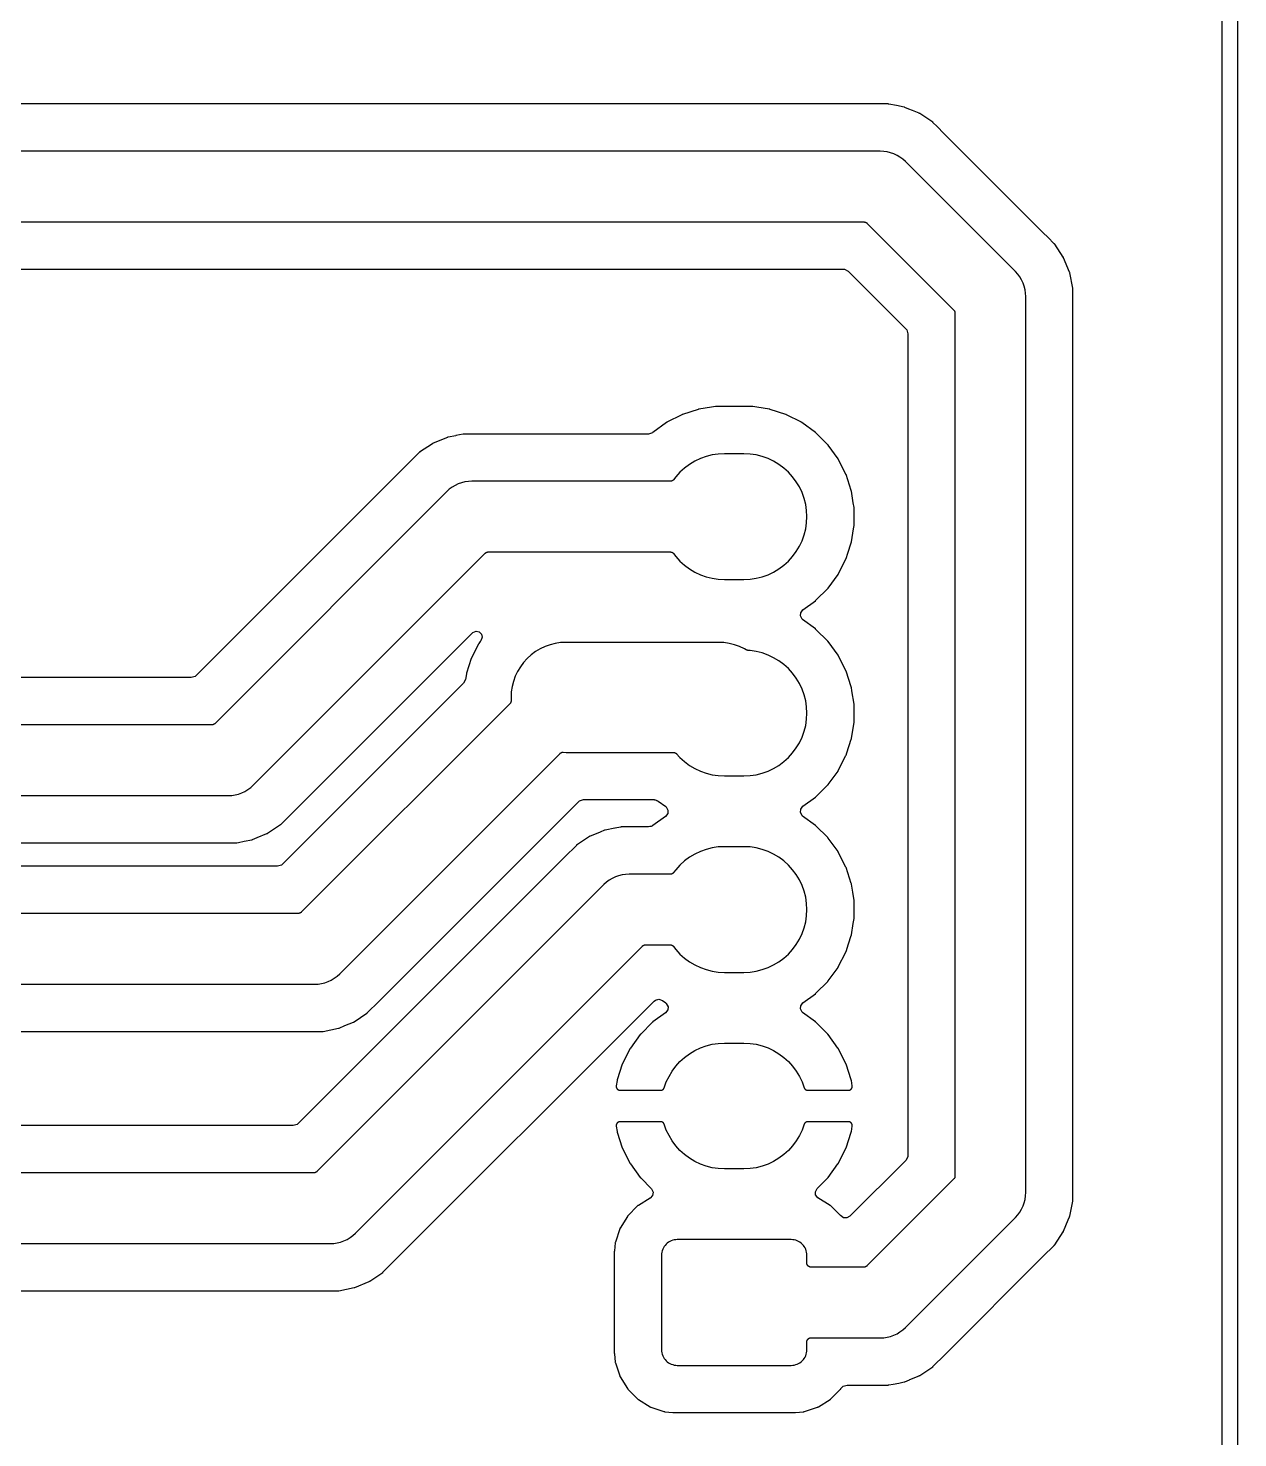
# Model space of a CAD drawing. Header units: metres. Extents: x 46.2 to 140.4, y -137.6 to -43.4.
# Drawn here: x 125.05 to 140.45, y -123.42 to -105.48 of the extents above; entities that cross this region are included whole.
import ezdxf

# ---------------------------------------------------------------- set-up
doc = ezdxf.new("R2010")
doc.units = ezdxf.units.M

msp = doc.modelspace()

# ---------------------------------------------------------------- linework, layer by layer
for points in [[(140.449, -137.599), (140.449, -43.401)], [(140.249, -43.632), (140.236, -43.586), (140.204, -43.558), (140.17, -43.551), (46.432, -43.551), (46.386, -43.564), (46.358, -43.596), (46.351, -43.63), (46.351, -137.368), (46.364, -137.414), (46.396, -137.442), (46.43, -137.449), (140.168, -137.449), (140.214, -137.436), (140.242, -137.404), (140.249, -137.37), (140.249, -43.632)], [(114.151, -108.551), (135.432, -108.551), (135.445, -108.552), (135.492, -108.577), (136.226, -109.312), (136.235, -109.322), (136.249, -109.373), (136.249, -119.832), (136.248, -119.845), (136.223, -119.892), (135.512, -120.602), (135.473, -120.624), (135.432, -120.623), (135.393, -120.595), (135.391, -120.594), (135.391, -120.593), (135.269, -120.472), (135.268, -120.471), (135.267, -120.47), (135.266, -120.469), (135.265, -120.468), (135.264, -120.468), (135.263, -120.467), (135.262, -120.466), (135.261, -120.466), (135.26, -120.465), (135.106, -120.37), (135.104, -120.369), (135.076, -120.331), (135.073, -120.291), (135.096, -120.249), (135.23, -120.115), (135.231, -120.114), (135.232, -120.113), (135.233, -120.112), (135.234, -120.111), (135.234, -120.111), (135.234, -120.11), (135.235, -120.109), (135.36, -119.937), (135.361, -119.936), (135.362, -119.935), (135.362, -119.934), (135.363, -119.933), (135.364, -119.931), (135.364, -119.93), (135.364, -119.93), (135.364, -119.93), (135.364, -119.93), (135.364, -119.93), (135.461, -119.741), (135.461, -119.74), (135.462, -119.739), (135.462, -119.738), (135.463, -119.737), (135.463, -119.736), (135.463, -119.735), (135.464, -119.734), (135.529, -119.532), (135.53, -119.53), (135.53, -119.529), (135.53, -119.528), (135.531, -119.527), (135.531, -119.525), (135.531, -119.524), (135.531, -119.524), (135.542, -119.458), (135.542, -119.457), (135.542, -119.456), (135.542, -119.455), (135.542, -119.453), (135.542, -119.452), (135.542, -119.451), (135.542, -119.45), (135.542, -119.449), (135.542, -119.448), (135.542, -119.446), (135.542, -119.445), (135.542, -119.444), (135.542, -119.443), (135.541, -119.441), (135.541, -119.44), (135.541, -119.439), (135.541, -119.438), (135.54, -119.437), (135.54, -119.435), (135.54, -119.434), (135.539, -119.433), (135.539, -119.432), (135.538, -119.431), (135.538, -119.43), (135.537, -119.429), (135.537, -119.428), (135.536, -119.426), (135.536, -119.425), (135.535, -119.424), (135.534, -119.423), (135.534, -119.422), (135.533, -119.421), (135.532, -119.42), (135.532, -119.419), (135.531, -119.418), (135.53, -119.417), (135.529, -119.416), (135.528, -119.416), (135.528, -119.415), (135.527, -119.414), (135.526, -119.413), (135.525, -119.412), (135.524, -119.411), (135.523, -119.411), (135.522, -119.41), (135.521, -119.409), (135.52, -119.408), (135.519, -119.408), (135.518, -119.407), (135.517, -119.406), (135.516, -119.406), (135.515, -119.405), (135.514, -119.405), (135.512, -119.404), (135.511, -119.404), (135.51, -119.403), (135.509, -119.403), (135.508, -119.403), (135.507, -119.402), (135.506, -119.402), (135.504, -119.401), (135.503, -119.401), (135.502, -119.401), (135.501, -119.401), (135.5, -119.401), (135.498, -119.4), (135.497, -119.4), (135.496, -119.4), (135.495, -119.4), (135.493, -119.4), (135.492, -119.4), (134.977, -119.4), (134.976, -119.4), (134.975, -119.4), (134.974, -119.4), (134.972, -119.4), (134.971, -119.4), (134.97, -119.401), (134.969, -119.401), (134.967, -119.401), (134.966, -119.401), (134.965, -119.401), (134.964, -119.402), (134.963, -119.402), (134.962, -119.403), (134.96, -119.403), (134.959, -119.403), (134.958, -119.404), (134.957, -119.404), (134.956, -119.405), (134.955, -119.405), (134.954, -119.406), (134.953, -119.406), (134.952, -119.407), (134.95, -119.408), (134.949, -119.408), (134.948, -119.409), (134.947, -119.41), (134.946, -119.411), (134.946, -119.411), (134.945, -119.412), (134.944, -119.413), (134.943, -119.414), (134.942, -119.415), (134.941, -119.416), (134.94, -119.416), (134.939, -119.417), (134.939, -119.418), (134.938, -119.419), (134.937, -119.42), (134.936, -119.421), (134.936, -119.422), (134.935, -119.423), (134.934, -119.424), (134.934, -119.425), (134.933, -119.426), (134.933, -119.428), (134.932, -119.429), (134.932, -119.43), (134.931, -119.431), (134.931, -119.432), (134.93, -119.433), (134.93, -119.433), (134.904, -119.506), (134.87, -119.577), (134.83, -119.644), (134.783, -119.707), (134.731, -119.766), (134.672, -119.818), (134.609, -119.865), (134.542, -119.905), (134.471, -119.939), (134.397, -119.965), (134.321, -119.985), (134.243, -119.996), (134.164, -120), (133.916, -120), (133.837, -119.996), (133.759, -119.985), (133.683, -119.965), (133.609, -119.939), (133.538, -119.905), (133.471, -119.865), (133.408, -119.818), (133.349, -119.766), (133.297, -119.707), (133.25, -119.644), (133.21, -119.577), (133.176, -119.506), (133.15, -119.433), (133.149, -119.432), (133.149, -119.431), (133.148, -119.43), (133.148, -119.429), (133.147, -119.428), (133.147, -119.426), (133.146, -119.425), (133.146, -119.424), (133.145, -119.423), (133.144, -119.422), (133.144, -119.421), (133.143, -119.42), (133.142, -119.419), (133.141, -119.418), (133.141, -119.417), (133.14, -119.416), (133.139, -119.416), (133.138, -119.415), (133.137, -119.414), (133.136, -119.413), (133.135, -119.412), (133.134, -119.411), (133.134, -119.411), (133.133, -119.41), (133.132, -119.409), (133.131, -119.408), (133.13, -119.408), (133.128, -119.407), (133.127, -119.406), (133.126, -119.406), (133.125, -119.405), (133.124, -119.405), (133.123, -119.404), (133.122, -119.404), (133.121, -119.403), (133.12, -119.403), (133.118, -119.403), (133.117, -119.402), (133.116, -119.402), (133.115, -119.401), (133.114, -119.401), (133.113, -119.401), (133.111, -119.401), (133.11, -119.401), (133.109, -119.4), (133.108, -119.4), (133.106, -119.4), (133.105, -119.4), (133.104, -119.4), (133.103, -119.4), (132.588, -119.4), (132.587, -119.4), (132.585, -119.4), (132.584, -119.4), (132.583, -119.4), (132.582, -119.4), (132.58, -119.401), (132.579, -119.401), (132.578, -119.401), (132.577, -119.401), (132.576, -119.401), (132.574, -119.402), (132.573, -119.402), (132.572, -119.403), (132.571, -119.403), (132.57, -119.403), (132.569, -119.404), (132.568, -119.404), (132.566, -119.405), (132.565, -119.405), (132.564, -119.406), (132.563, -119.406), (132.562, -119.407), (132.561, -119.408), (132.56, -119.408), (132.559, -119.409), (132.558, -119.41), (132.557, -119.411), (132.556, -119.411), (132.555, -119.412), (132.554, -119.413), (132.553, -119.414), (132.552, -119.415), (132.552, -119.416), (132.551, -119.416), (132.55, -119.417), (132.549, -119.418), (132.548, -119.419), (132.548, -119.42), (132.547, -119.421), (132.546, -119.422), (132.546, -119.423), (132.545, -119.424), (132.544, -119.425), (132.544, -119.426), (132.543, -119.428), (132.543, -119.429), (132.542, -119.43), (132.542, -119.431), (132.541, -119.432), (132.541, -119.433), (132.54, -119.434), (132.54, -119.435), (132.54, -119.437), (132.539, -119.438), (132.539, -119.439), (132.539, -119.44), (132.539, -119.441), (132.538, -119.443), (132.538, -119.444), (132.538, -119.445), (132.538, -119.446), (132.538, -119.448), (132.538, -119.449), (132.538, -119.45), (132.538, -119.451), (132.538, -119.452), (132.538, -119.453), (132.538, -119.455), (132.538, -119.456), (132.538, -119.457), (132.538, -119.458), (132.549, -119.524), (132.549, -119.525), (132.549, -119.527), (132.55, -119.528), (132.55, -119.529), (132.55, -119.53), (132.551, -119.532), (132.616, -119.734), (132.617, -119.735), (132.617, -119.736), (132.617, -119.737), (132.618, -119.738), (132.618, -119.739), (132.619, -119.74), (132.619, -119.741), (132.716, -119.93), (132.716, -119.931), (132.717, -119.933), (132.718, -119.934), (132.718, -119.935), (132.719, -119.936), (132.72, -119.937), (132.845, -120.109), (132.845, -120.11), (132.846, -120.11), (132.847, -120.111), (132.848, -120.112), (132.849, -120.113), (132.849, -120.114), (132.85, -120.115), (132.988, -120.253), (132.989, -120.254), (133.008, -120.297), (133.001, -120.337), (132.969, -120.373), (132.82, -120.465), (132.819, -120.466), (132.818, -120.466), (132.817, -120.467), (132.816, -120.468), (132.815, -120.468), (132.814, -120.469), (132.813, -120.47), (132.812, -120.471), (132.811, -120.472), (132.687, -120.596), (132.686, -120.597), (132.685, -120.598), (132.684, -120.599), (132.683, -120.6), (132.683, -120.601), (132.682, -120.602), (132.681, -120.603), (132.681, -120.604), (132.68, -120.605), (132.588, -120.754), (132.587, -120.755), (132.586, -120.756), (132.586, -120.757), (132.585, -120.758), (132.585, -120.759), (132.584, -120.761), (132.584, -120.762), (132.584, -120.763), (132.583, -120.764), (132.583, -120.765), (132.583, -120.765), (132.583, -120.765), (132.528, -120.931), (132.527, -120.933), (132.527, -120.934), (132.526, -120.935), (132.526, -120.937), (132.526, -120.938), (132.526, -120.939), (132.525, -120.941), (132.525, -120.942), (132.515, -121.045), (132.515, -121.046), (132.515, -121.047), (132.515, -121.049), (132.514, -121.05), (132.514, -122.35), (132.515, -122.351), (132.515, -122.353), (132.515, -122.354), (132.515, -122.355), (132.525, -122.458), (132.525, -122.459), (132.526, -122.461), (132.526, -122.462), (132.526, -122.463), (132.526, -122.465), (132.527, -122.466), (132.527, -122.467), (132.528, -122.469), (132.583, -122.635), (132.583, -122.635), (132.583, -122.636), (132.584, -122.637), (132.584, -122.638), (132.584, -122.639), (132.585, -122.641), (132.585, -122.642), (132.586, -122.643), (132.586, -122.644), (132.587, -122.645), (132.588, -122.646), (132.68, -122.795), (132.681, -122.796), (132.681, -122.797), (132.682, -122.798), (132.683, -122.799), (132.683, -122.8), (132.684, -122.801), (132.685, -122.802), (132.686, -122.803), (132.687, -122.804), (132.811, -122.928), (132.812, -122.929), (132.813, -122.93), (132.814, -122.931), (132.815, -122.932), (132.816, -122.932), (132.817, -122.933), (132.818, -122.934), (132.819, -122.934), (132.82, -122.935), (132.969, -123.027), (132.97, -123.028), (132.971, -123.029), (132.972, -123.029), (132.973, -123.03), (132.974, -123.03), (132.976, -123.031), (132.977, -123.031), (132.978, -123.031), (132.979, -123.032), (132.98, -123.032), (132.98, -123.032), (132.98, -123.032), (133.146, -123.087), (133.148, -123.088), (133.149, -123.088), (133.15, -123.089), (133.152, -123.089), (133.153, -123.089), (133.154, -123.089), (133.156, -123.09), (133.157, -123.09), (133.26, -123.1), (133.261, -123.1), (133.262, -123.1), (133.264, -123.1), (133.265, -123.101), (134.815, -123.101), (134.816, -123.1), (134.818, -123.1), (134.819, -123.1), (134.82, -123.1), (134.923, -123.09), (134.924, -123.09), (134.926, -123.089), (134.927, -123.089), (134.928, -123.089), (134.93, -123.089), (134.931, -123.088), (134.932, -123.088), (134.934, -123.087), (135.1, -123.032), (135.1, -123.032), (135.101, -123.032), (135.102, -123.031), (135.103, -123.031), (135.104, -123.031), (135.106, -123.03), (135.107, -123.03), (135.108, -123.029), (135.109, -123.029), (135.11, -123.028), (135.111, -123.027), (135.26, -122.935), (135.261, -122.934), (135.262, -122.934), (135.263, -122.933), (135.264, -122.932), (135.265, -122.932), (135.266, -122.931), (135.267, -122.93), (135.268, -122.929), (135.269, -122.928), (135.393, -122.804), (135.394, -122.803), (135.395, -122.802), (135.396, -122.801), (135.397, -122.8), (135.397, -122.799), (135.398, -122.798), (135.399, -122.797), (135.399, -122.796), (135.4, -122.795), (135.403, -122.79), (135.428, -122.764), (135.476, -122.751), (135.999, -122.751), (136, -122.75), (136.001, -122.75), (136.002, -122.75), (136.003, -122.75), (136.005, -122.75), (136.006, -122.75), (136.007, -122.75), (136.008, -122.75), (136.061, -122.739), (136.134, -122.725), (136.202, -122.711), (136.203, -122.711), (136.204, -122.711), (136.205, -122.71), (136.206, -122.71), (136.208, -122.71), (136.209, -122.709), (136.21, -122.709), (136.211, -122.708), (136.269, -122.684), (136.275, -122.682), (136.393, -122.633), (136.394, -122.632), (136.395, -122.632), (136.396, -122.631), (136.398, -122.631), (136.398, -122.631), (136.399, -122.63), (136.4, -122.63), (136.401, -122.629), (136.402, -122.628), (136.566, -122.519), (136.567, -122.518), (136.568, -122.517), (136.568, -122.517), (136.569, -122.516), (136.57, -122.516), (136.571, -122.515), (136.571, -122.514), (136.572, -122.513), (136.573, -122.512), (136.716, -122.37), (136.716, -122.37), (137.969, -121.117), (138.112, -120.973), (138.113, -120.972), (138.114, -120.971), (138.115, -120.971), (138.116, -120.97), (138.116, -120.969), (138.117, -120.968), (138.117, -120.968), (138.118, -120.967), (138.119, -120.966), (138.228, -120.802), (138.229, -120.801), (138.23, -120.8), (138.23, -120.799), (138.231, -120.798), (138.231, -120.798), (138.231, -120.796), (138.232, -120.795), (138.232, -120.794), (138.233, -120.793), (138.292, -120.65), (138.292, -120.65), (138.308, -120.611), (138.309, -120.61), (138.309, -120.609), (138.309, -120.608), (138.31, -120.607), (138.31, -120.606), (138.31, -120.605), (138.311, -120.604), (138.311, -120.604), (138.311, -120.603), (138.311, -120.602), (138.349, -120.411), (138.349, -120.411), (138.35, -120.408), (138.35, -120.407), (138.35, -120.406), (138.35, -120.405), (138.35, -120.403), (138.35, -120.402), (138.35, -120.401), (138.35, -120.4), (138.351, -120.399), (138.351, -108.801), (138.35, -108.8), (138.35, -108.799), (138.35, -108.798), (138.35, -108.797), (138.35, -108.795), (138.35, -108.794), (138.35, -108.793), (138.35, -108.792), (138.311, -108.598), (138.311, -108.597), (138.311, -108.596), (138.31, -108.595), (138.31, -108.594), (138.31, -108.594), (138.31, -108.593), (138.309, -108.591), (138.309, -108.59), (138.308, -108.589), (138.233, -108.407), (138.232, -108.406), (138.232, -108.405), (138.231, -108.404), (138.231, -108.402), (138.231, -108.402), (138.23, -108.401), (138.23, -108.4), (138.229, -108.399), (138.228, -108.398), (138.119, -108.234), (138.118, -108.233), (138.117, -108.232), (138.117, -108.231), (138.116, -108.23), (138.115, -108.23), (138.114, -108.229), (138.113, -108.228), (138.112, -108.227), (138.03, -108.145), (137.973, -108.088), (137.973, -108.088), (136.712, -106.827), (136.617, -106.732), (136.573, -106.688), (136.572, -106.687), (136.571, -106.686), (136.57, -106.685), (136.57, -106.684), (136.569, -106.683), (136.568, -106.683), (136.567, -106.682), (136.566, -106.681), (136.402, -106.572), (136.401, -106.571), (136.4, -106.57), (136.399, -106.57), (136.397, -106.569), (136.396, -106.569), (136.396, -106.569), (136.395, -106.568), (136.393, -106.567), (136.31, -106.533), (136.264, -106.514), (136.264, -106.514), (136.264, -106.514), (136.211, -106.492), (136.209, -106.491), (136.208, -106.491), (136.208, -106.491), (136.207, -106.49), (136.206, -106.49), (136.205, -106.49), (136.204, -106.489), (136.203, -106.489), (136.202, -106.489), (136.105, -106.47), (136.008, -106.45), (136.007, -106.45), (136.006, -106.45), (136.005, -106.45), (136.003, -106.45), (136.002, -106.45), (136.001, -106.45), (136, -106.45), (135.999, -106.449), (114.718, -106.449)], [(114.251, -107.95), (135.693, -107.95), (135.694, -107.95), (135.695, -107.95), (135.696, -107.95), (135.698, -107.95), (135.699, -107.951), (135.7, -107.951), (135.701, -107.951), (135.703, -107.951), (135.704, -107.951), (135.705, -107.952), (135.706, -107.952), (135.707, -107.952), (135.708, -107.953), (135.71, -107.953), (135.711, -107.954), (135.712, -107.954), (135.713, -107.955), (135.714, -107.955), (135.715, -107.956), (135.716, -107.956), (135.717, -107.957), (135.718, -107.957), (135.72, -107.958), (135.721, -107.959), (135.722, -107.959), (135.723, -107.96), (135.724, -107.961), (135.725, -107.962), (135.725, -107.962), (135.726, -107.963), (135.727, -107.964), (135.728, -107.965), (136.835, -109.072), (136.836, -109.073), (136.837, -109.074), (136.838, -109.075), (136.838, -109.075), (136.839, -109.076), (136.84, -109.077), (136.841, -109.078), (136.841, -109.079), (136.842, -109.08), (136.843, -109.082), (136.843, -109.083), (136.844, -109.084), (136.844, -109.085), (136.845, -109.086), (136.845, -109.087), (136.846, -109.088), (136.846, -109.089), (136.847, -109.09), (136.847, -109.092), (136.848, -109.093), (136.848, -109.094), (136.848, -109.095), (136.849, -109.096), (136.849, -109.097), (136.849, -109.099), (136.849, -109.1), (136.849, -109.101), (136.85, -109.102), (136.85, -109.104), (136.85, -109.105), (136.85, -109.106), (136.85, -109.107), (136.85, -120.093), (136.85, -120.094), (136.85, -120.095), (136.85, -120.096), (136.85, -120.098), (136.849, -120.099), (136.849, -120.1), (136.849, -120.101), (136.849, -120.103), (136.849, -120.104), (136.848, -120.105), (136.848, -120.106), (136.848, -120.107), (136.847, -120.108), (136.847, -120.11), (136.846, -120.111), (136.846, -120.112), (136.845, -120.113), (136.845, -120.114), (136.844, -120.115), (136.844, -120.116), (136.843, -120.117), (136.843, -120.118), (136.842, -120.12), (136.841, -120.121), (136.841, -120.122), (136.84, -120.123), (136.839, -120.124), (136.838, -120.125), (136.838, -120.125), (136.837, -120.126), (136.836, -120.127), (136.835, -120.128), (135.728, -121.235), (135.727, -121.236), (135.726, -121.237), (135.725, -121.238), (135.725, -121.238), (135.724, -121.239), (135.723, -121.24), (135.722, -121.241), (135.721, -121.241), (135.72, -121.242), (135.718, -121.243), (135.717, -121.243), (135.716, -121.244), (135.715, -121.244), (135.714, -121.245), (135.713, -121.245), (135.712, -121.246), (135.711, -121.246), (135.71, -121.247), (135.708, -121.247), (135.707, -121.248), (135.706, -121.248), (135.705, -121.248), (135.704, -121.249), (135.703, -121.249), (135.701, -121.249), (135.7, -121.249), (135.699, -121.249), (135.698, -121.25), (135.696, -121.25), (135.695, -121.25), (135.694, -121.25), (135.693, -121.25), (135.015, -121.25), (135.014, -121.25), (135.013, -121.25), (135.011, -121.25), (135.01, -121.25), (135.009, -121.249), (135.008, -121.249), (135.006, -121.249), (135.005, -121.249), (135.004, -121.249), (135.003, -121.248), (135.002, -121.248), (135, -121.248), (134.999, -121.247), (134.998, -121.247), (134.997, -121.246), (134.996, -121.246), (134.995, -121.245), (134.994, -121.245), (134.993, -121.244), (134.991, -121.244), (134.99, -121.243), (134.989, -121.243), (134.988, -121.242), (134.987, -121.241), (134.986, -121.241), (134.985, -121.24), (134.984, -121.239), (134.983, -121.238), (134.982, -121.238), (134.981, -121.237), (134.981, -121.236), (134.98, -121.235), (134.979, -121.234), (134.978, -121.233), (134.977, -121.232), (134.976, -121.231), (134.976, -121.231), (134.975, -121.23), (134.974, -121.229), (134.973, -121.228), (134.973, -121.226), (134.972, -121.225), (134.971, -121.224), (134.971, -121.223), (134.97, -121.222), (134.97, -121.221), (134.969, -121.22), (134.969, -121.219), (134.968, -121.218), (134.968, -121.217), (134.968, -121.215), (134.967, -121.214), (134.967, -121.213), (134.966, -121.212), (134.966, -121.211), (134.966, -121.21), (134.966, -121.208), (134.966, -121.207), (134.965, -121.206), (134.965, -121.205), (134.965, -121.203), (134.965, -121.202), (134.965, -121.201), (134.965, -121.2), (134.965, -121.101), (134.964, -121.08), (134.961, -121.061), (134.956, -121.042), (134.95, -121.023), (134.941, -121.006), (134.931, -120.989), (134.92, -120.973), (134.906, -120.959), (134.892, -120.945), (134.876, -120.934), (134.859, -120.924), (134.842, -120.915), (134.823, -120.909), (134.804, -120.904), (134.785, -120.901), (134.764, -120.9), (133.316, -120.9), (133.295, -120.901), (133.276, -120.904), (133.257, -120.909), (133.238, -120.915), (133.221, -120.924), (133.204, -120.934), (133.188, -120.945), (133.174, -120.959), (133.16, -120.973), (133.149, -120.989), (133.139, -121.006), (133.13, -121.023), (133.124, -121.042), (133.119, -121.061), (133.116, -121.08), (133.115, -121.101), (133.115, -122.299), (133.116, -122.32), (133.119, -122.339), (133.124, -122.358), (133.13, -122.377), (133.139, -122.394), (133.149, -122.411), (133.16, -122.427), (133.174, -122.441), (133.188, -122.455), (133.204, -122.466), (133.221, -122.476), (133.238, -122.485), (133.257, -122.491), (133.276, -122.496), (133.295, -122.499), (133.316, -122.5), (134.764, -122.5), (134.785, -122.499), (134.804, -122.496), (134.823, -122.491), (134.842, -122.485), (134.859, -122.476), (134.876, -122.466), (134.892, -122.455), (134.906, -122.441), (134.92, -122.427), (134.931, -122.411), (134.941, -122.394), (134.95, -122.377), (134.956, -122.358), (134.961, -122.339), (134.964, -122.32), (134.965, -122.299), (134.965, -122.2), (134.965, -122.199), (134.965, -122.198), (134.965, -122.197), (134.965, -122.195), (134.965, -122.194), (134.966, -122.193), (134.966, -122.192), (134.966, -122.19), (134.966, -122.189), (134.966, -122.188), (134.967, -122.187), (134.967, -122.186), (134.968, -122.185), (134.968, -122.183), (134.968, -122.182), (134.969, -122.181), (134.969, -122.18), (134.97, -122.179), (134.97, -122.178), (134.971, -122.177), (134.971, -122.176), (134.972, -122.175), (134.973, -122.174), (134.973, -122.172), (134.974, -122.171), (134.975, -122.17), (134.976, -122.169), (134.976, -122.169), (134.977, -122.168), (134.978, -122.167), (134.979, -122.166), (134.98, -122.165), (134.981, -122.164), (134.981, -122.163), (134.982, -122.162), (134.983, -122.162), (134.984, -122.161), (134.985, -122.16), (134.986, -122.159), (134.987, -122.159), (134.988, -122.158), (134.989, -122.157), (134.99, -122.157), (134.991, -122.156), (134.993, -122.156), (134.994, -122.155), (134.995, -122.155), (134.996, -122.154), (134.997, -122.154), (134.998, -122.153), (134.999, -122.153), (135, -122.152), (135.002, -122.152), (135.003, -122.152), (135.004, -122.151), (135.005, -122.151), (135.006, -122.151), (135.008, -122.151), (135.009, -122.151), (135.01, -122.15), (135.011, -122.15), (135.013, -122.15), (135.014, -122.15), (135.015, -122.15), (135.899, -122.15), (135.944, -122.148), (135.988, -122.142), (136.031, -122.131), (136.072, -122.116), (136.112, -122.097), (136.15, -122.074), (136.186, -122.048), (136.219, -122.018), (137.618, -120.619), (137.648, -120.586), (137.674, -120.55), (137.697, -120.512), (137.716, -120.472), (137.731, -120.431), (137.742, -120.388), (137.748, -120.344), (137.75, -120.299), (137.75, -108.901), (137.748, -108.856), (137.742, -108.812), (137.731, -108.769), (137.716, -108.728), (137.697, -108.688), (137.674, -108.65), (137.648, -108.614), (137.618, -108.581), (136.219, -107.182), (136.186, -107.152), (136.15, -107.126), (136.112, -107.103), (136.072, -107.084), (136.031, -107.069), (135.988, -107.058), (135.944, -107.052), (135.899, -107.05), (114.457, -107.05)], [(101.101, -121.551), (128.795, -121.551), (128.999, -121.551), (129, -121.55), (129.001, -121.55), (129.003, -121.55), (129.004, -121.55), (129.005, -121.55), (129.007, -121.55), (129.008, -121.55), (129.008, -121.55), (129.008, -121.55), (129.202, -121.511), (129.203, -121.511), (129.204, -121.511), (129.205, -121.51), (129.206, -121.51), (129.208, -121.51), (129.209, -121.509), (129.21, -121.509), (129.211, -121.508), (129.393, -121.433), (129.394, -121.432), (129.395, -121.432), (129.397, -121.431), (129.398, -121.431), (129.399, -121.43), (129.399, -121.43), (129.4, -121.43), (129.401, -121.429), (129.402, -121.428), (129.566, -121.319), (129.567, -121.318), (129.568, -121.317), (129.568, -121.317), (129.569, -121.316), (129.57, -121.316), (129.571, -121.315), (129.571, -121.314), (129.572, -121.313), (129.573, -121.312), (133.022, -117.864), (133.038, -117.852), (133.081, -117.842), (133.126, -117.858), (133.169, -117.889), (133.176, -117.896), (133.198, -117.936), (133.194, -117.976), (133.165, -118.014), (133.006, -118.13), (133.005, -118.131), (133.004, -118.131), (133.004, -118.131), (133.003, -118.132), (133.002, -118.133), (133.001, -118.134), (133, -118.135), (132.85, -118.285), (132.849, -118.286), (132.848, -118.287), (132.847, -118.288), (132.846, -118.289), (132.846, -118.289), (132.846, -118.29), (132.845, -118.291), (132.72, -118.463), (132.719, -118.464), (132.718, -118.465), (132.718, -118.466), (132.717, -118.467), (132.716, -118.469), (132.716, -118.47), (132.716, -118.47), (132.716, -118.47), (132.716, -118.47), (132.716, -118.47), (132.619, -118.659), (132.619, -118.66), (132.618, -118.661), (132.618, -118.662), (132.617, -118.663), (132.617, -118.664), (132.617, -118.665), (132.616, -118.666), (132.551, -118.868), (132.55, -118.87), (132.55, -118.871), (132.55, -118.872), (132.549, -118.873), (132.549, -118.875), (132.549, -118.876), (132.549, -118.876), (132.538, -118.942), (132.538, -118.943), (132.538, -118.944), (132.538, -118.945), (132.538, -118.947), (132.538, -118.948), (132.538, -118.949), (132.538, -118.95), (132.538, -118.951), (132.538, -118.952), (132.538, -118.954), (132.538, -118.955), (132.538, -118.956), (132.538, -118.957), (132.539, -118.959), (132.539, -118.96), (132.539, -118.961), (132.539, -118.962), (132.54, -118.963), (132.54, -118.965), (132.54, -118.966), (132.541, -118.967), (132.541, -118.968), (132.542, -118.969), (132.542, -118.97), (132.543, -118.971), (132.543, -118.972), (132.544, -118.974), (132.544, -118.975), (132.545, -118.976), (132.546, -118.977), (132.546, -118.978), (132.547, -118.979), (132.548, -118.98), (132.548, -118.981), (132.549, -118.982), (132.55, -118.983), (132.551, -118.984), (132.552, -118.984), (132.552, -118.985), (132.553, -118.986), (132.554, -118.987), (132.555, -118.988), (132.556, -118.989), (132.557, -118.989), (132.558, -118.99), (132.559, -118.991), (132.56, -118.992), (132.561, -118.992), (132.562, -118.993), (132.563, -118.994), (132.564, -118.994), (132.565, -118.995), (132.566, -118.995), (132.568, -118.996), (132.569, -118.996), (132.57, -118.997), (132.571, -118.997), (132.572, -118.997), (132.573, -118.998), (132.574, -118.998), (132.576, -118.999), (132.577, -118.999), (132.578, -118.999), (132.579, -118.999), (132.58, -118.999), (132.582, -119), (132.583, -119), (132.584, -119), (132.585, -119), (132.587, -119), (132.588, -119), (133.103, -119), (133.104, -119), (133.105, -119), (133.106, -119), (133.108, -119), (133.109, -119), (133.11, -118.999), (133.111, -118.999), (133.113, -118.999), (133.114, -118.999), (133.115, -118.999), (133.116, -118.998), (133.117, -118.998), (133.118, -118.997), (133.12, -118.997), (133.121, -118.997), (133.122, -118.996), (133.123, -118.996), (133.124, -118.995), (133.125, -118.995), (133.126, -118.994), (133.127, -118.994), (133.128, -118.993), (133.13, -118.992), (133.131, -118.992), (133.132, -118.991), (133.133, -118.99), (133.134, -118.989), (133.134, -118.989), (133.135, -118.988), (133.136, -118.987), (133.137, -118.986), (133.138, -118.985), (133.139, -118.984), (133.14, -118.984), (133.141, -118.983), (133.141, -118.982), (133.142, -118.981), (133.143, -118.98), (133.144, -118.979), (133.144, -118.978), (133.145, -118.977), (133.146, -118.976), (133.146, -118.975), (133.147, -118.974), (133.147, -118.972), (133.148, -118.971), (133.148, -118.97), (133.149, -118.969), (133.149, -118.968), (133.15, -118.967), (133.15, -118.967), (133.176, -118.894), (133.21, -118.823), (133.25, -118.756), (133.297, -118.693), (133.349, -118.634), (133.408, -118.582), (133.471, -118.535), (133.538, -118.495), (133.609, -118.461), (133.683, -118.435), (133.759, -118.415), (133.837, -118.404), (133.916, -118.4), (134.164, -118.4), (134.243, -118.404), (134.321, -118.415), (134.397, -118.435), (134.471, -118.461), (134.542, -118.495), (134.609, -118.535), (134.672, -118.582), (134.731, -118.634), (134.783, -118.693), (134.83, -118.756), (134.87, -118.823), (134.904, -118.894), (134.93, -118.967), (134.931, -118.968), (134.931, -118.969), (134.932, -118.97), (134.932, -118.971), (134.933, -118.972), (134.933, -118.974), (134.934, -118.975), (134.934, -118.976), (134.935, -118.977), (134.936, -118.978), (134.936, -118.979), (134.937, -118.98), (134.938, -118.981), (134.939, -118.982), (134.939, -118.983), (134.94, -118.984), (134.941, -118.984), (134.942, -118.985), (134.943, -118.986), (134.944, -118.987), (134.945, -118.988), (134.946, -118.989), (134.946, -118.989), (134.947, -118.99), (134.948, -118.991), (134.949, -118.992), (134.95, -118.992), (134.952, -118.993), (134.953, -118.994), (134.954, -118.994), (134.955, -118.995), (134.956, -118.995), (134.957, -118.996), (134.958, -118.996), (134.959, -118.997), (134.96, -118.997), (134.962, -118.997), (134.963, -118.998), (134.964, -118.998), (134.965, -118.999), (134.966, -118.999), (134.967, -118.999), (134.969, -118.999), (134.97, -118.999), (134.971, -119), (134.972, -119), (134.974, -119), (134.975, -119), (134.976, -119), (134.977, -119), (135.492, -119), (135.493, -119), (135.495, -119), (135.496, -119), (135.497, -119), (135.498, -119), (135.5, -118.999), (135.501, -118.999), (135.502, -118.999), (135.503, -118.999), (135.504, -118.999), (135.506, -118.998), (135.507, -118.998), (135.508, -118.997), (135.509, -118.997), (135.51, -118.997), (135.511, -118.996), (135.512, -118.996), (135.514, -118.995), (135.515, -118.995), (135.516, -118.994), (135.517, -118.994), (135.518, -118.993), (135.519, -118.992), (135.52, -118.992), (135.521, -118.991), (135.522, -118.99), (135.523, -118.989), (135.524, -118.989), (135.525, -118.988), (135.526, -118.987), (135.527, -118.986), (135.528, -118.985), (135.528, -118.984), (135.529, -118.984), (135.53, -118.983), (135.531, -118.982), (135.532, -118.981), (135.532, -118.98), (135.533, -118.979), (135.534, -118.978), (135.534, -118.977), (135.535, -118.976), (135.536, -118.975), (135.536, -118.974), (135.537, -118.972), (135.537, -118.971), (135.538, -118.97), (135.538, -118.969), (135.539, -118.968), (135.539, -118.967), (135.54, -118.966), (135.54, -118.965), (135.54, -118.963), (135.541, -118.962), (135.541, -118.961), (135.541, -118.96), (135.541, -118.959), (135.542, -118.957), (135.542, -118.956), (135.542, -118.955), (135.542, -118.954), (135.542, -118.952), (135.542, -118.951), (135.542, -118.95), (135.542, -118.949), (135.542, -118.948), (135.542, -118.947), (135.542, -118.945), (135.542, -118.944), (135.542, -118.943), (135.542, -118.942), (135.531, -118.876), (135.531, -118.875), (135.531, -118.873), (135.53, -118.872), (135.53, -118.871), (135.53, -118.87), (135.529, -118.868), (135.464, -118.666), (135.463, -118.665), (135.463, -118.664), (135.463, -118.663), (135.462, -118.662), (135.462, -118.661), (135.461, -118.66), (135.461, -118.659), (135.364, -118.47), (135.364, -118.469), (135.363, -118.467), (135.362, -118.466), (135.362, -118.465), (135.361, -118.464), (135.36, -118.463), (135.235, -118.291), (135.234, -118.29), (135.234, -118.289), (135.234, -118.289), (135.233, -118.288), (135.232, -118.287), (135.231, -118.286), (135.23, -118.285), (135.08, -118.135), (135.079, -118.134), (135.078, -118.133), (135.077, -118.132), (135.076, -118.131), (135.076, -118.131), (135.075, -118.131), (135.074, -118.13), (134.911, -118.011), (134.904, -118.005), (134.882, -117.965), (134.886, -117.924), (134.915, -117.886), (135.074, -117.771), (135.075, -117.77), (135.076, -117.769), (135.076, -117.769), (135.077, -117.768), (135.078, -117.767), (135.079, -117.766), (135.08, -117.765), (135.23, -117.615), (135.231, -117.614), (135.232, -117.614), (135.233, -117.613), (135.234, -117.612), (135.234, -117.611), (135.235, -117.61), (135.236, -117.609), (135.361, -117.437), (135.361, -117.436), (135.362, -117.435), (135.363, -117.434), (135.363, -117.433), (135.364, -117.432), (135.365, -117.431), (135.365, -117.431), (135.461, -117.241), (135.462, -117.24), (135.462, -117.239), (135.462, -117.238), (135.463, -117.237), (135.463, -117.236), (135.464, -117.235), (135.464, -117.234), (135.495, -117.138), (135.53, -117.032), (135.53, -117.031), (135.53, -117.03), (135.531, -117.029), (135.531, -117.027), (135.531, -117.026), (135.531, -117.025), (135.532, -117.024), (135.532, -117.021), (135.555, -116.877), (135.565, -116.814), (135.565, -116.813), (135.565, -116.812), (135.565, -116.811), (135.565, -116.81), (135.565, -116.808), (135.565, -116.807), (135.565, -116.806), (135.565, -116.594), (135.565, -116.593), (135.565, -116.592), (135.565, -116.59), (135.565, -116.589), (135.565, -116.588), (135.565, -116.587), (135.565, -116.586), (135.548, -116.479), (135.532, -116.376), (135.531, -116.375), (135.531, -116.374), (135.531, -116.373), (135.531, -116.371), (135.53, -116.37), (135.53, -116.369), (135.53, -116.368), (135.464, -116.166), (135.464, -116.165), (135.463, -116.164), (135.463, -116.163), (135.462, -116.162), (135.462, -116.161), (135.462, -116.16), (135.461, -116.159), (135.365, -115.969), (135.364, -115.968), (135.363, -115.967), (135.363, -115.966), (135.362, -115.965), (135.361, -115.964), (135.361, -115.963), (135.236, -115.791), (135.235, -115.79), (135.234, -115.789), (135.234, -115.788), (135.233, -115.787), (135.232, -115.786), (135.231, -115.786), (135.23, -115.785), (135.08, -115.635), (135.079, -115.634), (135.078, -115.633), (135.077, -115.632), (135.076, -115.631), (135.076, -115.631), (135.075, -115.63), (135.074, -115.629), (134.911, -115.511), (134.904, -115.505), (134.883, -115.464), (134.886, -115.424), (134.915, -115.386), (135.074, -115.271), (135.075, -115.27), (135.076, -115.269), (135.076, -115.269), (135.077, -115.268), (135.078, -115.267), (135.079, -115.266), (135.08, -115.265), (135.23, -115.115), (135.231, -115.114), (135.232, -115.114), (135.233, -115.113), (135.234, -115.112), (135.234, -115.111), (135.235, -115.11), (135.236, -115.109), (135.361, -114.937), (135.361, -114.936), (135.362, -114.935), (135.363, -114.934), (135.363, -114.933), (135.364, -114.932), (135.365, -114.931), (135.365, -114.931), (135.461, -114.741), (135.462, -114.74), (135.462, -114.739), (135.462, -114.738), (135.463, -114.737), (135.463, -114.736), (135.464, -114.735), (135.464, -114.734), (135.473, -114.706), (135.53, -114.532), (135.53, -114.531), (135.53, -114.53), (135.531, -114.529), (135.531, -114.527), (135.531, -114.526), (135.531, -114.525), (135.532, -114.524), (135.565, -114.314), (135.565, -114.313), (135.565, -114.312), (135.565, -114.311), (135.565, -114.31), (135.565, -114.308), (135.565, -114.307), (135.565, -114.306), (135.565, -114.094), (135.565, -114.093), (135.565, -114.092), (135.565, -114.09), (135.565, -114.089), (135.565, -114.088), (135.565, -114.087), (135.565, -114.086), (135.538, -113.915), (135.532, -113.876), (135.531, -113.875), (135.531, -113.874), (135.531, -113.873), (135.531, -113.871), (135.53, -113.87), (135.53, -113.869), (135.53, -113.868), (135.464, -113.666), (135.464, -113.665), (135.463, -113.664), (135.463, -113.663), (135.462, -113.662), (135.462, -113.661), (135.462, -113.66), (135.461, -113.659), (135.365, -113.469), (135.364, -113.468), (135.363, -113.467), (135.363, -113.466), (135.362, -113.465), (135.361, -113.464), (135.361, -113.463), (135.236, -113.291), (135.235, -113.29), (135.234, -113.289), (135.234, -113.288), (135.233, -113.287), (135.232, -113.286), (135.231, -113.286), (135.23, -113.285), (135.08, -113.135), (135.079, -113.134), (135.078, -113.133), (135.077, -113.132), (135.076, -113.131), (135.076, -113.131), (135.075, -113.13), (135.074, -113.129), (134.911, -113.011), (134.904, -113.005), (134.883, -112.964), (134.886, -112.924), (134.915, -112.886), (135.074, -112.771), (135.075, -112.77), (135.076, -112.769), (135.076, -112.769), (135.077, -112.768), (135.078, -112.767), (135.079, -112.766), (135.08, -112.765), (135.23, -112.615), (135.231, -112.614), (135.232, -112.614), (135.233, -112.613), (135.234, -112.612), (135.234, -112.611), (135.235, -112.61), (135.236, -112.609), (135.361, -112.437), (135.361, -112.436), (135.362, -112.435), (135.363, -112.434), (135.363, -112.433), (135.364, -112.432), (135.365, -112.431), (135.365, -112.431), (135.461, -112.241), (135.462, -112.24), (135.462, -112.239), (135.462, -112.238), (135.463, -112.237), (135.463, -112.236), (135.464, -112.235), (135.464, -112.234), (135.486, -112.166), (135.53, -112.032), (135.53, -112.031), (135.53, -112.03), (135.531, -112.029), (135.531, -112.027), (135.531, -112.026), (135.531, -112.025), (135.532, -112.024), (135.532, -112.021), (135.558, -111.855), (135.565, -111.814), (135.565, -111.813), (135.565, -111.812), (135.565, -111.811), (135.565, -111.81), (135.565, -111.808), (135.565, -111.807), (135.565, -111.806), (135.565, -111.594), (135.565, -111.593), (135.565, -111.592), (135.565, -111.59), (135.565, -111.589), (135.565, -111.588), (135.565, -111.587), (135.565, -111.586), (135.555, -111.524), (135.532, -111.376), (135.531, -111.375), (135.531, -111.374), (135.531, -111.373), (135.531, -111.371), (135.53, -111.37), (135.53, -111.369), (135.53, -111.368), (135.464, -111.166), (135.464, -111.165), (135.463, -111.164), (135.463, -111.163), (135.462, -111.162), (135.462, -111.161), (135.462, -111.16), (135.461, -111.159), (135.365, -110.969), (135.364, -110.968), (135.363, -110.967), (135.363, -110.966), (135.362, -110.965), (135.361, -110.964), (135.361, -110.963), (135.236, -110.791), (135.235, -110.79), (135.234, -110.789), (135.234, -110.788), (135.233, -110.787), (135.232, -110.786), (135.231, -110.786), (135.23, -110.785), (135.08, -110.635), (135.079, -110.634), (135.079, -110.633), (135.078, -110.632), (135.077, -110.631), (135.076, -110.631), (135.075, -110.63), (135.074, -110.629), (134.902, -110.504), (134.901, -110.504), (134.9, -110.503), (134.899, -110.502), (134.898, -110.502), (134.897, -110.501), (134.896, -110.5), (134.896, -110.5), (134.706, -110.404), (134.705, -110.403), (134.704, -110.403), (134.703, -110.403), (134.702, -110.402), (134.701, -110.402), (134.7, -110.401), (134.699, -110.401), (134.497, -110.335), (134.496, -110.335), (134.495, -110.335), (134.494, -110.334), (134.492, -110.334), (134.491, -110.334), (134.49, -110.334), (134.489, -110.333), (134.328, -110.308), (134.279, -110.3), (134.278, -110.3), (134.277, -110.3), (134.276, -110.3), (134.275, -110.3), (134.273, -110.3), (134.272, -110.3), (134.271, -110.3), (133.809, -110.3), (133.808, -110.3), (133.807, -110.3), (133.805, -110.3), (133.804, -110.3), (133.803, -110.3), (133.802, -110.3), (133.801, -110.3), (133.752, -110.308), (133.591, -110.333), (133.59, -110.334), (133.588, -110.334), (133.587, -110.334), (133.586, -110.334), (133.585, -110.335), (133.584, -110.335), (133.583, -110.335), (133.583, -110.335), (133.381, -110.401), (133.38, -110.401), (133.378, -110.402), (133.377, -110.402), (133.376, -110.403), (133.375, -110.403), (133.374, -110.404), (133.374, -110.404), (133.374, -110.404), (133.374, -110.404), (133.374, -110.404), (133.184, -110.5), (133.183, -110.501), (133.182, -110.502), (133.181, -110.502), (133.18, -110.503), (133.179, -110.504), (133.178, -110.504), (133.005, -110.63), (133.005, -110.63), (133.005, -110.63), (132.999, -110.634), (132.948, -110.649), (130.601, -110.649), (130.6, -110.65), (130.599, -110.65), (130.598, -110.65), (130.597, -110.65), (130.595, -110.65), (130.594, -110.65), (130.593, -110.65), (130.592, -110.65), (130.497, -110.669), (130.497, -110.669), (130.495, -110.67), (130.398, -110.689), (130.397, -110.689), (130.396, -110.689), (130.395, -110.69), (130.394, -110.69), (130.392, -110.69), (130.391, -110.691), (130.39, -110.691), (130.389, -110.692), (130.377, -110.697), (130.368, -110.7), (130.207, -110.767), (130.206, -110.768), (130.205, -110.768), (130.204, -110.769), (130.202, -110.769), (130.202, -110.769), (130.201, -110.77), (130.2, -110.77), (130.199, -110.771), (130.198, -110.772), (130.034, -110.881), (130.033, -110.882), (130.032, -110.883), (130.032, -110.883), (130.031, -110.884), (130.03, -110.884), (130.029, -110.885), (130.029, -110.886), (130.028, -110.887), (130.027, -110.888), (129.883, -111.031), (129.883, -111.031), (127.188, -113.726), (127.178, -113.735), (127.127, -113.749), (106.468, -113.749)], [(106.001, -115.25), (127.599, -115.25), (127.644, -115.248), (127.688, -115.242), (127.731, -115.231), (127.772, -115.216), (127.812, -115.197), (127.85, -115.174), (127.886, -115.148), (127.919, -115.118), (130.872, -112.165), (130.873, -112.164), (130.874, -112.163), (130.875, -112.162), (130.875, -112.162), (130.876, -112.161), (130.877, -112.16), (130.878, -112.159), (130.879, -112.159), (130.88, -112.158), (130.882, -112.157), (130.883, -112.157), (130.884, -112.156), (130.885, -112.156), (130.886, -112.155), (130.887, -112.155), (130.888, -112.154), (130.889, -112.154), (130.89, -112.153), (130.892, -112.153), (130.893, -112.152), (130.894, -112.152), (130.895, -112.152), (130.896, -112.151), (130.897, -112.151), (130.899, -112.151), (130.9, -112.151), (130.901, -112.151), (130.902, -112.15), (130.904, -112.15), (130.905, -112.15), (130.906, -112.15), (130.907, -112.15), (133.229, -112.15), (133.23, -112.15), (133.231, -112.15), (133.233, -112.15), (133.234, -112.15), (133.235, -112.151), (133.236, -112.151), (133.237, -112.151), (133.238, -112.151), (133.239, -112.151), (133.241, -112.152), (133.242, -112.152), (133.243, -112.152), (133.244, -112.153), (133.245, -112.153), (133.246, -112.153), (133.247, -112.154), (133.248, -112.154), (133.249, -112.155), (133.25, -112.155), (133.252, -112.156), (133.253, -112.156), (133.254, -112.157), (133.255, -112.157), (133.256, -112.158), (133.257, -112.159), (133.258, -112.159), (133.258, -112.16), (133.259, -112.161), (133.26, -112.161), (133.261, -112.162), (133.262, -112.163), (133.263, -112.164), (133.264, -112.164), (133.265, -112.165), (133.265, -112.166), (133.266, -112.167), (133.267, -112.168), (133.268, -112.169), (133.268, -112.17), (133.269, -112.17), (133.297, -112.207), (133.349, -112.266), (133.408, -112.318), (133.471, -112.365), (133.538, -112.405), (133.609, -112.439), (133.683, -112.465), (133.759, -112.485), (133.837, -112.496), (133.916, -112.5), (134.164, -112.5), (134.243, -112.496), (134.321, -112.485), (134.397, -112.465), (134.471, -112.439), (134.542, -112.405), (134.609, -112.365), (134.672, -112.318), (134.731, -112.266), (134.783, -112.207), (134.83, -112.144), (134.87, -112.077), (134.904, -112.006), (134.93, -111.932), (134.95, -111.856), (134.961, -111.778), (134.965, -111.7), (134.961, -111.622), (134.95, -111.544), (134.93, -111.468), (134.904, -111.394), (134.87, -111.323), (134.83, -111.256), (134.783, -111.193), (134.731, -111.134), (134.672, -111.082), (134.609, -111.035), (134.542, -110.995), (134.471, -110.961), (134.397, -110.935), (134.321, -110.915), (134.243, -110.904), (134.164, -110.9), (133.916, -110.9), (133.837, -110.904), (133.759, -110.915), (133.683, -110.935), (133.609, -110.961), (133.538, -110.995), (133.471, -111.035), (133.408, -111.082), (133.349, -111.134), (133.297, -111.193), (133.269, -111.23), (133.268, -111.231), (133.268, -111.232), (133.267, -111.233), (133.266, -111.234), (133.265, -111.234), (133.264, -111.235), (133.263, -111.236), (133.262, -111.237), (133.261, -111.238), (133.26, -111.239), (133.259, -111.24), (133.258, -111.24), (133.257, -111.241), (133.256, -111.242), (133.255, -111.243), (133.254, -111.243), (133.253, -111.244), (133.252, -111.244), (133.25, -111.245), (133.249, -111.246), (133.248, -111.246), (133.247, -111.246), (133.246, -111.247), (133.244, -111.247), (133.243, -111.248), (133.242, -111.248), (133.241, -111.248), (133.239, -111.249), (133.238, -111.249), (133.237, -111.249), (133.235, -111.249), (133.234, -111.249), (133.233, -111.25), (133.232, -111.25), (133.23, -111.25), (133.229, -111.25), (130.701, -111.25), (130.656, -111.252), (130.612, -111.258), (130.569, -111.269), (130.528, -111.284), (130.488, -111.303), (130.45, -111.326), (130.414, -111.352), (130.381, -111.382), (127.428, -114.335), (127.427, -114.336), (127.426, -114.337), (127.425, -114.338), (127.425, -114.338), (127.424, -114.339), (127.423, -114.34), (127.422, -114.341), (127.421, -114.341), (127.42, -114.342), (127.418, -114.343), (127.417, -114.343), (127.416, -114.344), (127.415, -114.344), (127.414, -114.345), (127.413, -114.345), (127.412, -114.346), (127.411, -114.346), (127.41, -114.347), (127.408, -114.347), (127.407, -114.348), (127.406, -114.348), (127.405, -114.348), (127.404, -114.349), (127.403, -114.349), (127.401, -114.349), (127.4, -114.349), (127.399, -114.349), (127.398, -114.35), (127.396, -114.35), (127.395, -114.35), (127.394, -114.35), (127.393, -114.35), (106.207, -114.35)], [(105.901, -115.851), (127.699, -115.851), (127.7, -115.85), (127.701, -115.85), (127.702, -115.85), (127.703, -115.85), (127.705, -115.85), (127.706, -115.85), (127.707, -115.85), (127.708, -115.85), (127.732, -115.845), (127.805, -115.83), (127.902, -115.811), (127.903, -115.811), (127.904, -115.811), (127.905, -115.81), (127.906, -115.81), (127.908, -115.81), (127.909, -115.809), (127.91, -115.809), (127.911, -115.808), (127.969, -115.784), (128.093, -115.733), (128.094, -115.732), (128.095, -115.732), (128.096, -115.731), (128.098, -115.731), (128.099, -115.73), (128.099, -115.73), (128.1, -115.73), (128.101, -115.729), (128.102, -115.728), (128.266, -115.619), (128.267, -115.618), (128.268, -115.617), (128.268, -115.617), (128.269, -115.616), (128.27, -115.616), (128.271, -115.615), (128.271, -115.614), (128.272, -115.613), (128.273, -115.612), (128.416, -115.47), (128.416, -115.47), (130.707, -113.178), (130.712, -113.175), (130.755, -113.158), (130.794, -113.166), (130.824, -113.194), (130.833, -113.233), (130.817, -113.279), (130.808, -113.291), (130.79, -113.315), (130.789, -113.316), (130.789, -113.317), (130.788, -113.318), (130.787, -113.32), (130.787, -113.321), (130.786, -113.322), (130.786, -113.322), (130.697, -113.497), (130.696, -113.498), (130.696, -113.499), (130.695, -113.5), (130.695, -113.501), (130.694, -113.503), (130.694, -113.504), (130.694, -113.505), (130.633, -113.692), (130.632, -113.693), (130.632, -113.694), (130.632, -113.695), (130.632, -113.696), (130.631, -113.697), (130.631, -113.698), (130.631, -113.699), (130.619, -113.773), (130.593, -113.821), (128.288, -116.126), (128.278, -116.135), (128.227, -116.149), (102.968, -116.149)], [(102.501, -117.65), (128.699, -117.65), (128.744, -117.648), (128.788, -117.642), (128.831, -117.631), (128.872, -117.616), (128.912, -117.597), (128.95, -117.574), (128.986, -117.548), (129.019, -117.518), (131.824, -114.713), (131.825, -114.712), (131.826, -114.711), (131.826, -114.711), (131.827, -114.71), (131.828, -114.709), (131.829, -114.708), (131.83, -114.707), (131.831, -114.707), (131.832, -114.706), (131.833, -114.705), (131.834, -114.705), (131.836, -114.704), (131.837, -114.704), (131.838, -114.703), (131.839, -114.703), (131.84, -114.702), (131.841, -114.702), (131.842, -114.701), (131.843, -114.701), (131.845, -114.701), (131.846, -114.7), (131.847, -114.7), (131.848, -114.7), (131.849, -114.699), (131.851, -114.699), (131.852, -114.699), (131.853, -114.699), (131.854, -114.699), (131.855, -114.699), (131.857, -114.698), (131.858, -114.698), (131.859, -114.698), (131.86, -114.698), (131.862, -114.698), (131.901, -114.7), (133.268, -114.7), (133.269, -114.7), (133.27, -114.7), (133.272, -114.7), (133.273, -114.701), (133.274, -114.701), (133.275, -114.701), (133.276, -114.701), (133.277, -114.701), (133.278, -114.701), (133.28, -114.702), (133.281, -114.702), (133.282, -114.702), (133.283, -114.703), (133.284, -114.703), (133.285, -114.703), (133.286, -114.704), (133.287, -114.704), (133.288, -114.705), (133.289, -114.705), (133.29, -114.706), (133.291, -114.706), (133.292, -114.707), (133.293, -114.707), (133.294, -114.708), (133.295, -114.709), (133.296, -114.709), (133.297, -114.71), (133.298, -114.711), (133.299, -114.711), (133.3, -114.712), (133.301, -114.713), (133.302, -114.714), (133.303, -114.714), (133.303, -114.715), (133.304, -114.716), (133.305, -114.717), (133.349, -114.766), (133.408, -114.818), (133.471, -114.865), (133.538, -114.905), (133.609, -114.939), (133.683, -114.965), (133.759, -114.985), (133.837, -114.996), (133.916, -115), (134.164, -115), (134.243, -114.996), (134.321, -114.985), (134.397, -114.965), (134.471, -114.939), (134.542, -114.905), (134.609, -114.865), (134.672, -114.818), (134.731, -114.766), (134.783, -114.707), (134.83, -114.644), (134.87, -114.577), (134.904, -114.506), (134.93, -114.432), (134.95, -114.356), (134.961, -114.278), (134.965, -114.2), (134.961, -114.122), (134.95, -114.044), (134.93, -113.968), (134.904, -113.894), (134.87, -113.823), (134.83, -113.756), (134.783, -113.693), (134.731, -113.634), (134.672, -113.582), (134.609, -113.535), (134.542, -113.495), (134.471, -113.461), (134.397, -113.435), (134.321, -113.415), (134.243, -113.404), (134.215, -113.403), (134.215, -113.403), (134.214, -113.402), (134.213, -113.402), (134.212, -113.402), (134.211, -113.402), (134.21, -113.402), (134.209, -113.402), (134.208, -113.402), (134.207, -113.401), (134.205, -113.401), (134.204, -113.401), (134.203, -113.4), (134.202, -113.4), (134.201, -113.4), (134.2, -113.399), (134.199, -113.399), (134.198, -113.399), (134.197, -113.398), (134.196, -113.398), (134.195, -113.397), (134.194, -113.397), (134.193, -113.396), (134.192, -113.395), (134.17, -113.382), (134.108, -113.353), (134.043, -113.33), (133.977, -113.313), (133.909, -113.303), (133.839, -113.3), (131.901, -113.3), (131.831, -113.303), (131.763, -113.313), (131.697, -113.33), (131.632, -113.353), (131.57, -113.382), (131.511, -113.418), (131.456, -113.459), (131.405, -113.505), (131.359, -113.556), (131.318, -113.611), (131.282, -113.67), (131.253, -113.732), (131.23, -113.797), (131.213, -113.863), (131.203, -113.931), (131.2, -114), (131.202, -114.038), (131.202, -114.04), (131.202, -114.041), (131.202, -114.042), (131.202, -114.043), (131.201, -114.045), (131.201, -114.046), (131.201, -114.047), (131.201, -114.048), (131.201, -114.049), (131.201, -114.051), (131.2, -114.052), (131.2, -114.053), (131.2, -114.054), (131.199, -114.055), (131.199, -114.057), (131.199, -114.058), (131.198, -114.059), (131.198, -114.06), (131.197, -114.061), (131.197, -114.062), (131.196, -114.063), (131.196, -114.064), (131.195, -114.066), (131.195, -114.067), (131.194, -114.068), (131.193, -114.069), (131.193, -114.07), (131.192, -114.071), (131.191, -114.072), (131.19, -114.073), (131.189, -114.074), (131.189, -114.074), (131.188, -114.075), (131.187, -114.076), (128.528, -116.735), (128.527, -116.736), (128.526, -116.737), (128.525, -116.738), (128.525, -116.738), (128.524, -116.739), (128.523, -116.74), (128.522, -116.741), (128.521, -116.741), (128.52, -116.742), (128.518, -116.743), (128.517, -116.743), (128.516, -116.744), (128.515, -116.744), (128.514, -116.745), (128.513, -116.745), (128.512, -116.746), (128.511, -116.746), (128.51, -116.747), (128.508, -116.747), (128.507, -116.748), (128.506, -116.748), (128.505, -116.748), (128.504, -116.749), (128.503, -116.749), (128.501, -116.749), (128.5, -116.749), (128.499, -116.749), (128.498, -116.75), (128.496, -116.75), (128.495, -116.75), (128.494, -116.75), (128.493, -116.75), (102.707, -116.75)], [(102.401, -118.251), (128.799, -118.251), (128.8, -118.25), (128.801, -118.25), (128.803, -118.25), (128.804, -118.25), (128.805, -118.25), (128.807, -118.25), (128.808, -118.25), (128.808, -118.25), (128.808, -118.25), (129.002, -118.211), (129.003, -118.211), (129.004, -118.211), (129.005, -118.21), (129.006, -118.21), (129.008, -118.21), (129.009, -118.209), (129.01, -118.209), (129.011, -118.208), (129.086, -118.177), (129.193, -118.133), (129.194, -118.132), (129.195, -118.132), (129.196, -118.131), (129.197, -118.131), (129.199, -118.13), (129.2, -118.13), (129.201, -118.129), (129.202, -118.128), (129.202, -118.128), (129.202, -118.128), (129.366, -118.019), (129.367, -118.018), (129.368, -118.017), (129.369, -118.017), (129.37, -118.016), (129.37, -118.015), (129.371, -118.014), (129.372, -118.013), (129.373, -118.012), (129.512, -117.873), (132.062, -115.324), (132.072, -115.315), (132.123, -115.301), (133.021, -115.301), (133.021, -115.301), (133.022, -115.301), (133.023, -115.301), (133.024, -115.302), (133.025, -115.302), (133.026, -115.302), (133.027, -115.302), (133.028, -115.303), (133.029, -115.303), (133.031, -115.303), (133.032, -115.303), (133.033, -115.303), (133.034, -115.303), (133.035, -115.303), (133.035, -115.303), (133.047, -115.31), (133.048, -115.31), (133.049, -115.31), (133.05, -115.311), (133.051, -115.311), (133.052, -115.312), (133.053, -115.312), (133.072, -115.319), (133.074, -115.32), (133.169, -115.389), (133.176, -115.395), (133.197, -115.436), (133.194, -115.476), (133.165, -115.514), (133.003, -115.631), (132.999, -115.633), (132.998, -115.634), (132.997, -115.635), (132.996, -115.635), (132.995, -115.636), (132.995, -115.636), (132.994, -115.637), (132.993, -115.637), (132.992, -115.638), (132.991, -115.638), (132.99, -115.639), (132.985, -115.642), (132.973, -115.643), (132.972, -115.643), (132.97, -115.643), (132.969, -115.643), (132.968, -115.644), (132.967, -115.644), (132.966, -115.644), (132.965, -115.644), (132.964, -115.645), (132.948, -115.649), (132.601, -115.649), (132.6, -115.65), (132.599, -115.65), (132.598, -115.65), (132.597, -115.65), (132.595, -115.65), (132.594, -115.65), (132.593, -115.65), (132.592, -115.65), (132.526, -115.664), (132.526, -115.664), (132.522, -115.664), (132.398, -115.689), (132.397, -115.689), (132.396, -115.689), (132.395, -115.69), (132.394, -115.69), (132.392, -115.69), (132.391, -115.691), (132.39, -115.691), (132.389, -115.692), (132.336, -115.714), (132.285, -115.735), (132.207, -115.767), (132.206, -115.768), (132.204, -115.768), (132.203, -115.769), (132.202, -115.77), (132.202, -115.77), (132.2, -115.77), (132.199, -115.771), (132.198, -115.772), (132.034, -115.881), (132.033, -115.882), (132.032, -115.883), (132.031, -115.883), (132.031, -115.884), (132.03, -115.885), (132.029, -115.886), (132.028, -115.887), (132.027, -115.888), (132.027, -115.888), (131.888, -116.027), (131.887, -116.027), (131.88, -116.034), (131.88, -116.034), (128.488, -119.426), (128.478, -119.435), (128.427, -119.449), (101.668, -119.449)], [(101.201, -120.95), (128.899, -120.95), (128.944, -120.948), (128.988, -120.942), (129.031, -120.931), (129.072, -120.916), (129.112, -120.897), (129.15, -120.874), (129.186, -120.848), (129.219, -120.818), (132.872, -117.165), (132.873, -117.164), (132.874, -117.163), (132.875, -117.162), (132.875, -117.162), (132.876, -117.161), (132.877, -117.16), (132.878, -117.159), (132.879, -117.159), (132.88, -117.158), (132.882, -117.157), (132.883, -117.157), (132.884, -117.156), (132.885, -117.156), (132.886, -117.155), (132.887, -117.155), (132.888, -117.154), (132.889, -117.154), (132.89, -117.153), (132.892, -117.153), (132.893, -117.152), (132.894, -117.152), (132.895, -117.152), (132.896, -117.151), (132.897, -117.151), (132.899, -117.151), (132.9, -117.151), (132.901, -117.151), (132.902, -117.15), (132.904, -117.15), (132.905, -117.15), (132.906, -117.15), (132.907, -117.15), (133.229, -117.15), (133.23, -117.15), (133.231, -117.15), (133.233, -117.15), (133.234, -117.15), (133.235, -117.151), (133.236, -117.151), (133.237, -117.151), (133.238, -117.151), (133.239, -117.151), (133.241, -117.152), (133.242, -117.152), (133.243, -117.152), (133.244, -117.153), (133.245, -117.153), (133.246, -117.153), (133.247, -117.154), (133.248, -117.154), (133.249, -117.155), (133.25, -117.155), (133.252, -117.156), (133.253, -117.156), (133.254, -117.157), (133.255, -117.157), (133.256, -117.158), (133.257, -117.159), (133.258, -117.159), (133.258, -117.16), (133.259, -117.161), (133.26, -117.161), (133.261, -117.162), (133.262, -117.163), (133.263, -117.164), (133.264, -117.164), (133.265, -117.165), (133.265, -117.166), (133.266, -117.167), (133.267, -117.168), (133.268, -117.169), (133.268, -117.17), (133.269, -117.17), (133.297, -117.207), (133.349, -117.266), (133.408, -117.318), (133.471, -117.365), (133.538, -117.405), (133.609, -117.439), (133.683, -117.465), (133.759, -117.485), (133.837, -117.496), (133.916, -117.5), (134.164, -117.5), (134.243, -117.496), (134.321, -117.485), (134.397, -117.465), (134.471, -117.439), (134.542, -117.405), (134.609, -117.365), (134.672, -117.318), (134.731, -117.266), (134.783, -117.207), (134.83, -117.144), (134.87, -117.077), (134.904, -117.006), (134.93, -116.932), (134.95, -116.856), (134.961, -116.778), (134.965, -116.7), (134.961, -116.622), (134.95, -116.544), (134.93, -116.468), (134.904, -116.394), (134.87, -116.323), (134.83, -116.256), (134.783, -116.193), (134.731, -116.134), (134.672, -116.082), (134.609, -116.035), (134.542, -115.995), (134.471, -115.961), (134.397, -115.935), (134.321, -115.915), (134.243, -115.904), (134.164, -115.9), (133.916, -115.9), (133.837, -115.904), (133.759, -115.915), (133.683, -115.935), (133.609, -115.961), (133.538, -115.995), (133.471, -116.035), (133.408, -116.082), (133.349, -116.134), (133.297, -116.193), (133.269, -116.23), (133.268, -116.231), (133.268, -116.232), (133.267, -116.233), (133.266, -116.234), (133.265, -116.234), (133.264, -116.235), (133.263, -116.236), (133.262, -116.237), (133.261, -116.238), (133.26, -116.239), (133.259, -116.24), (133.258, -116.24), (133.257, -116.241), (133.256, -116.242), (133.255, -116.243), (133.254, -116.243), (133.253, -116.244), (133.252, -116.244), (133.25, -116.245), (133.249, -116.246), (133.248, -116.246), (133.247, -116.246), (133.246, -116.247), (133.244, -116.247), (133.243, -116.248), (133.242, -116.248), (133.241, -116.248), (133.239, -116.249), (133.238, -116.249), (133.237, -116.249), (133.235, -116.249), (133.234, -116.249), (133.233, -116.25), (133.232, -116.25), (133.23, -116.25), (133.229, -116.25), (132.701, -116.25), (132.656, -116.252), (132.612, -116.258), (132.569, -116.269), (132.528, -116.284), (132.488, -116.303), (132.45, -116.326), (132.414, -116.352), (132.381, -116.382), (128.728, -120.035), (128.727, -120.036), (128.726, -120.037), (128.725, -120.038), (128.725, -120.038), (128.724, -120.039), (128.723, -120.04), (128.722, -120.041), (128.721, -120.041), (128.72, -120.042), (128.718, -120.043), (128.717, -120.043), (128.716, -120.044), (128.715, -120.044), (128.714, -120.045), (128.713, -120.045), (128.712, -120.046), (128.711, -120.046), (128.71, -120.047), (128.708, -120.047), (128.707, -120.048), (128.706, -120.048), (128.705, -120.048), (128.704, -120.049), (128.703, -120.049), (128.701, -120.049), (128.7, -120.049), (128.699, -120.049), (128.698, -120.05), (128.696, -120.05), (128.695, -120.05), (128.694, -120.05), (128.693, -120.05), (101.407, -120.05)]]:
    msp.add_lwpolyline(points)

doc.saveas('drawing.dxf')
